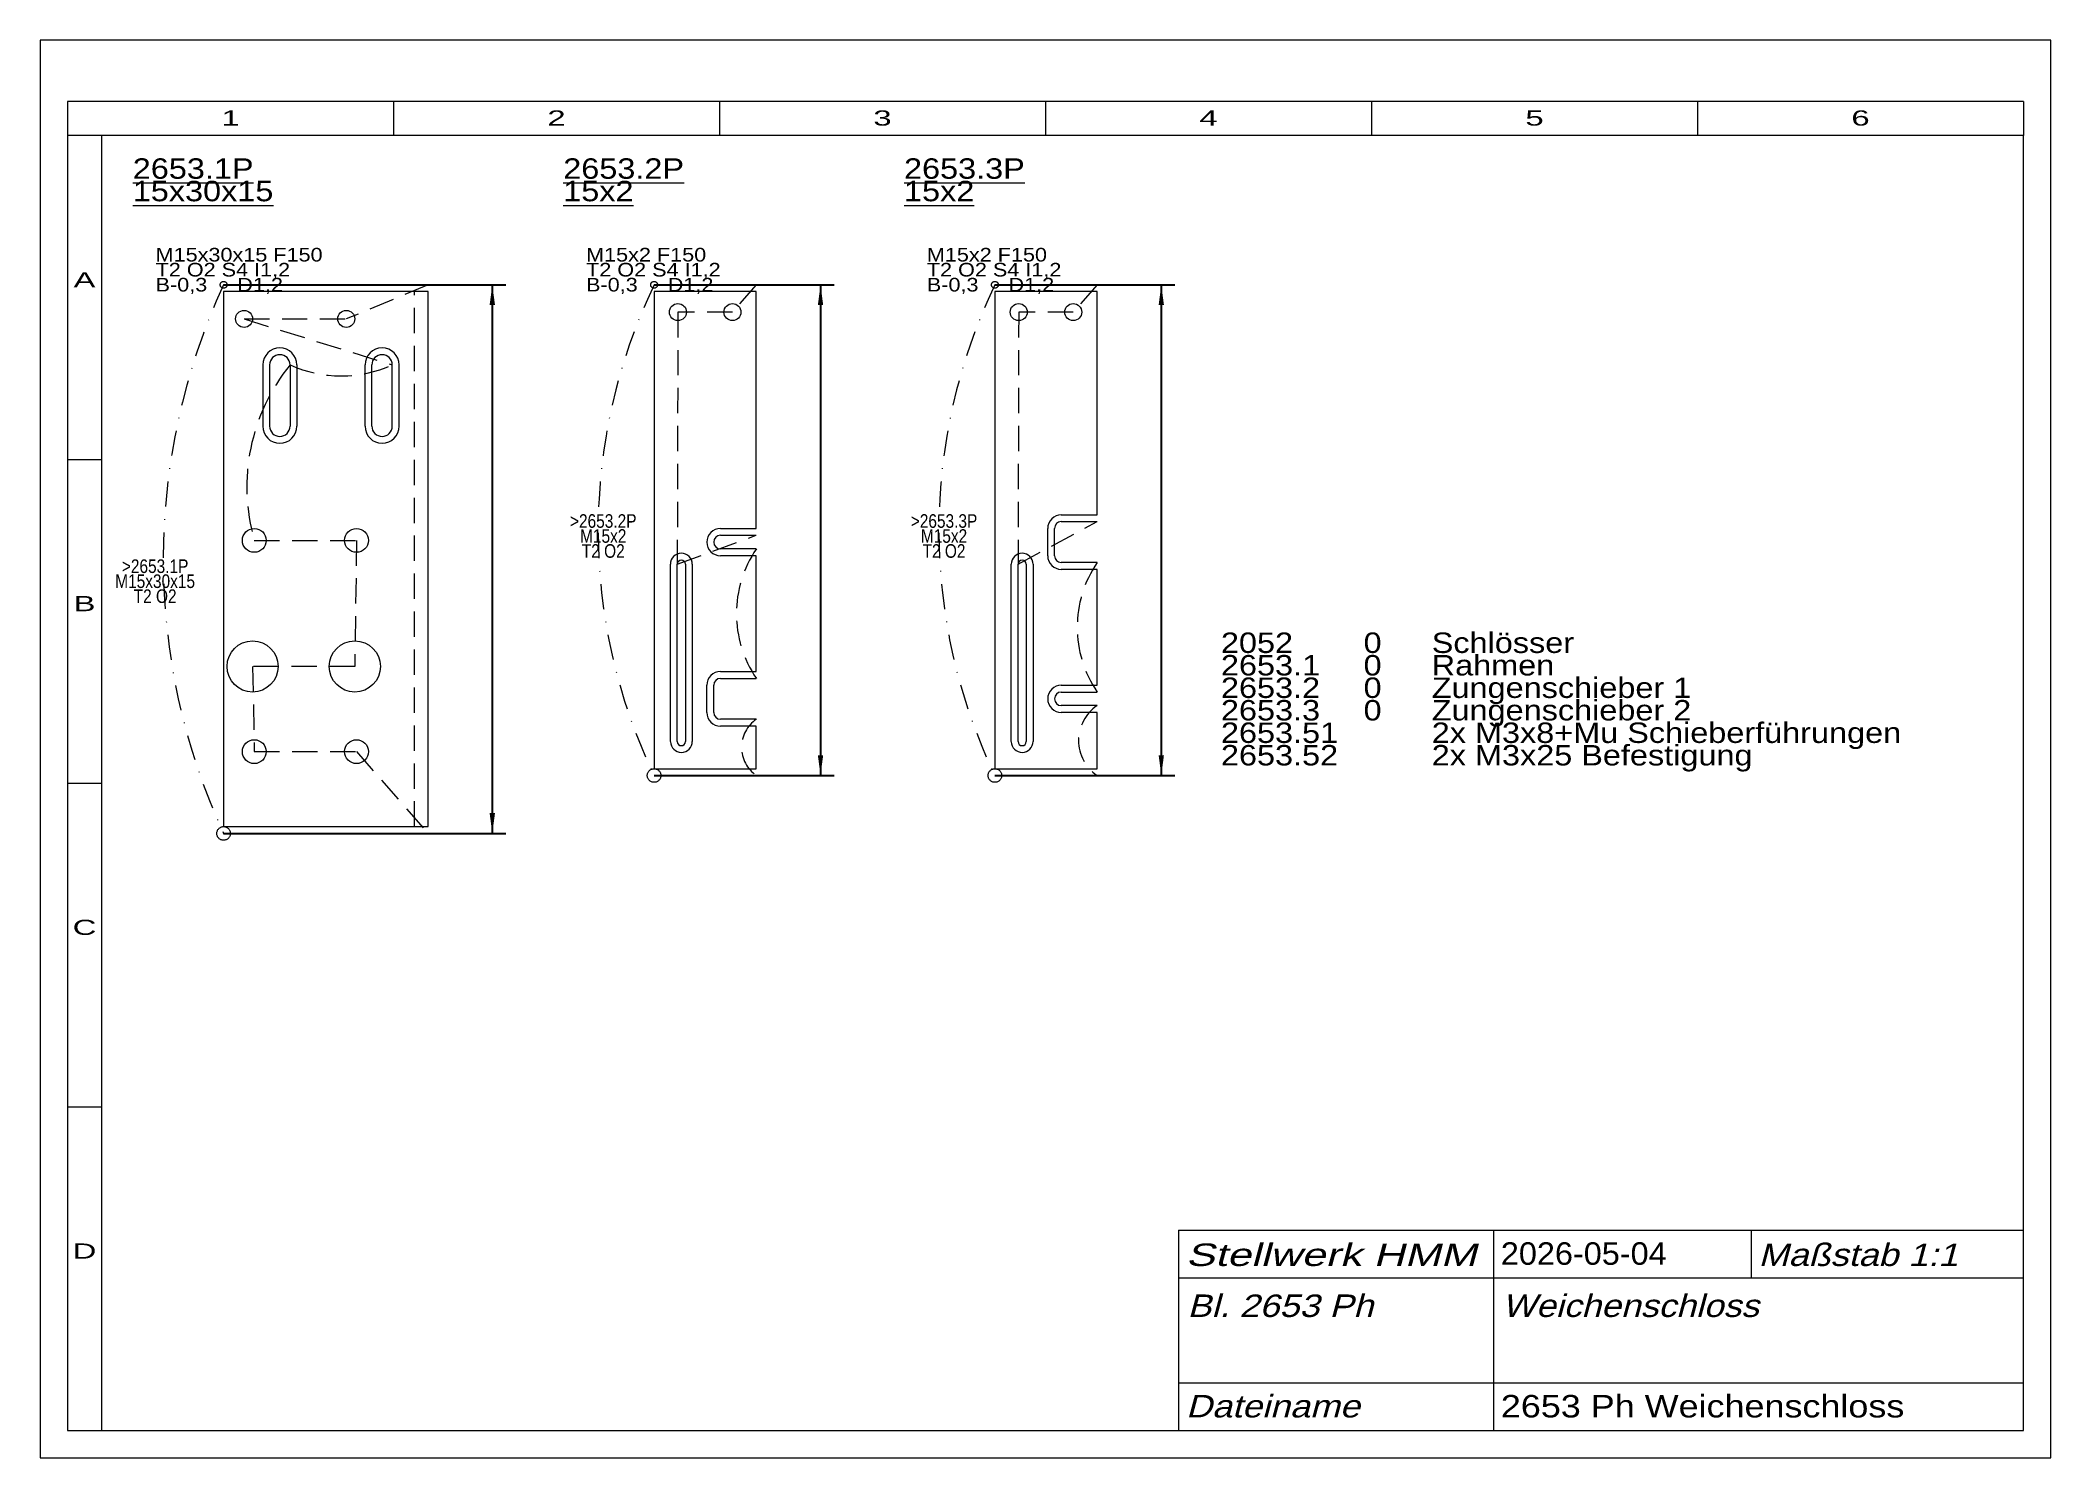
# Model space of a CAD drawing. Extents: x 1 to 296, y 1 to 209.
import ezdxf
from ezdxf.enums import TextEntityAlignment as Align

# ---------------------------------------------------------------- set-up
doc = ezdxf.new("R2010")
doc.units = 0
doc.header["$LTSCALE"] = 7.425
for name, pattern in [('DASHDOT', [1, 0.5, -0.25, 0, -0.25]), ('DASHED', [0.75, 0.5, -0.25]), ('DIVIDE', [1.25, 0.5, -0.25, 0, -0.25, 0, -0.25]), ('HIDDEN', [0.375, 0.25, -0.125]), ('PHANTOM', [2.5, 1.25, -0.25, 0.25, -0.25, 0.25, -0.25])]:
    doc.linetypes.add(name, pattern=pattern)
for name, color, linetype, lineweight in [('2653_1 RAHMEN', 7, 'CONTINUOUS', 13), ('2653_1P', 30, 'CONTINUOUS', 13), ('2653_2 SCHIEBER UNTEN', 230, 'CONTINUOUS', 13), ('2653_2P', 34, 'CONTINUOUS', 13), ('2653_3P', 34, 'CONTINUOUS', 13), ('2653___ WEICHENSCHLOSS', 230, 'CONTINUOUS', 13), ('BEMAßUNG', 7, 'CONTINUOUS', 25), ('BESCHRIFTUNG', 7, 'CONTINUOUS', 25), ('STANDARD', 7, 'CONTINUOUS', 0)]:
    doc.layers.add(name, color=color, linetype=linetype, lineweight=lineweight)
doc.styles.add('Arial', font='arial.ttf')

# ---------------------------------------------------------------- blocks, each defined once
blk = doc.blocks.new('D639056384')
at = {"layer": 'BEMAßUNG', "color": 172}
for p, q in [((27.91, 173.11), (69.33, 173.11)), ((67.33, 173.11), (67.33, 92.61)), ((27.91, 92.61), (69.33, 92.61))]:
    blk.add_line(p, q, dxfattribs=at)
at = {"layer": 'BEMAßUNG'}
for points in [[(67.33, 173.11), (67.73, 170.14), (66.94, 170.14)], [(67.33, 92.61), (66.94, 95.59), (67.73, 95.59)]]:
    blk.add_solid(points, dxfattribs=at)
blk = doc.blocks.new('D639055616')
at = {"layer": 'BEMAßUNG', "color": 172}
for p, q in [((91.07, 173.11), (117.49, 173.11)), ((115.49, 173.11), (115.49, 101.11)), ((91.07, 101.11), (117.49, 101.11))]:
    blk.add_line(p, q, dxfattribs=at)
at = {"layer": 'BEMAßUNG'}
for points in [[(115.49, 173.11), (115.88, 170.14), (115.1, 170.14)], [(115.49, 101.11), (115.1, 104.09), (115.88, 104.09)]]:
    blk.add_solid(points, dxfattribs=at)
blk = doc.blocks.new('D639053312')
at = {"layer": 'BEMAßUNG', "color": 172}
for p, q in [((141.07, 173.11), (167.49, 173.11)), ((165.49, 173.11), (165.49, 101.11)), ((141.07, 101.11), (167.49, 101.11))]:
    blk.add_line(p, q, dxfattribs=at)
at = {"layer": 'BEMAßUNG'}
for points in [[(165.49, 173.11), (165.88, 170.14), (165.1, 170.14)], [(165.49, 101.11), (165.1, 104.09), (165.88, 104.09)]]:
    blk.add_solid(points, dxfattribs=at)

msp = doc.modelspace()

# ---------------------------------------------------------------- linework, layer by layer
at = {"layer": '2653_1 RAHMEN'}
for p, q in [((57.91, 172.11), (27.91, 172.11)), ((27.91, 172.11), (27.91, 93.61)), ((57.91, 93.61), (57.91, 172.11)), ((33.66, 161.36), (33.66, 152.36)), ((38.66, 161.36), (38.66, 152.36)), ((48.66, 152.36), (48.66, 161.36)), ((53.66, 152.36), (53.66, 161.36)), ((27.91, 93.61), (57.91, 93.61))]:
    msp.add_line(p, q, dxfattribs=at)
at = {"layer": '2653_1 RAHMEN', "linetype": 'DASHED'}
msp.add_line((55.91, 93.61), (55.91, 172.11), dxfattribs=at)
at = {"layer": '2653_1 RAHMEN'}
for centre, start, end in [((36.16, 161.36), 0, 180), ((51.16, 161.36), 0, 180), ((36.16, 152.36), 180, 360), ((51.16, 152.36), 180, 360)]:
    msp.add_arc(centre, 2.5, start, end, dxfattribs=at)
at = {"layer": '2653_1P', "linetype": 'DIVIDE'}
for p, q in [((57.91, 173.11), (27.91, 173.11)), ((27.91, 92.61), (57.91, 92.61))]:
    msp.add_line(p, q, dxfattribs=at)
at = {"layer": '2653_1P', "linetype": 'DASHED'}
for p, q in [((57.91, 173.11), (45.91, 168.11)), ((30.91, 168.11), (45.91, 168.11)), ((30.91, 168.11), (52.66, 161.36)), ((32.41, 135.61), (47.41, 135.61)), ((47.41, 135.61), (47.16, 117.11)), ((47.16, 117.11), (32.16, 117.11)), ((32.16, 117.11), (32.41, 104.61)), ((32.41, 104.61), (47.41, 104.61)), ((47.41, 104.61), (57.91, 92.61))]:
    msp.add_line(p, q, dxfattribs=at)
at = {"layer": '2653_1P'}
for p, q in [((34.66, 161.36), (34.66, 152.36)), ((37.66, 161.36), (37.66, 152.36)), ((49.66, 152.36), (49.66, 161.36)), ((52.66, 152.36), (52.66, 161.36))]:
    msp.add_line(p, q, dxfattribs=at)
at = {"layer": '2653_1P', "linetype": 'PHANTOM'}
for centre, radius in [((27.91, 173.11), 0.5), ((27.91, 92.61), 1)]:
    msp.add_circle(centre, radius, dxfattribs=at)
at = {"layer": '2653_1P'}
for centre, radius in [((30.91, 168.11), 1.25), ((45.91, 168.11), 1.25), ((32.41, 135.61), 1.75), ((47.41, 135.61), 1.75), ((32.16, 117.11), 3.75), ((47.16, 117.11), 3.75), ((32.41, 104.61), 1.75), ((47.41, 104.61), 1.75)]:
    msp.add_circle(centre, radius, dxfattribs=at)
for centre, start, end in [((36.16, 161.36), 0, 180), ((51.16, 161.36), 0, 180), ((36.16, 152.36), 180, 360), ((51.16, 152.36), 180, 360)]:
    msp.add_arc(centre, 1.5, start, end, dxfattribs=at)
at = {"layer": '2653_1P', "linetype": 'DASHED'}
for centre, radius, start, end in [((59.75, 143.45), 28.44, 140.9602, 195.9923), ((45.16, 177.73), 18, 245.3769, 294.6231)]:
    msp.add_arc(centre, radius, start, end, dxfattribs=at)
at = {"layer": '2653_2 SCHIEBER UNTEN'}
for p, q in [((106.07, 172.11), (91.07, 172.11)), ((91.07, 172.11), (91.07, 102.11)), ((106.07, 137.36), (106.07, 172.11)), ((156.07, 172.11), (141.07, 172.11)), ((141.07, 172.11), (141.07, 102.11)), ((156.07, 139.36), (156.07, 172.11)), ((150.82, 139.36), (156.07, 139.36)), ((100.82, 137.36), (106.07, 137.36)), ((148.82, 133.36), (148.82, 137.36)), ((106.07, 133.36), (100.82, 133.36)), ((106.07, 116.36), (106.07, 133.36)), ((93.47, 106.08), (93.47, 132.11)), ((96.67, 132.11), (96.67, 106.11)), ((143.47, 106.08), (143.47, 132.11)), ((146.67, 132.11), (146.67, 106.11)), ((156.07, 131.36), (150.82, 131.36)), ((156.07, 114.36), (156.07, 131.36)), ((100.82, 116.36), (106.07, 116.36)), ((98.82, 110.36), (98.82, 114.36)), ((150.82, 114.36), (156.07, 114.36)), ((156.07, 110.36), (150.82, 110.36)), ((156.07, 102.11), (156.07, 110.36)), ((106.07, 108.36), (100.82, 108.36)), ((106.07, 102.11), (106.07, 108.36)), ((91.07, 102.11), (106.07, 102.11)), ((141.07, 102.11), (156.07, 102.11))]:
    msp.add_line(p, q, dxfattribs=at)
for centre, radius, start, end in [((150.82, 137.36), 2, 90, 180), ((100.82, 135.36), 2, 90, 270), ((95.07, 132.11), 1.6, 360, 540), ((145.07, 132.11), 1.6, 360, 540), ((150.82, 133.36), 2, 180, 270), ((100.82, 114.36), 2, 90, 180), ((150.82, 112.36), 2, 90, 270), ((100.82, 110.36), 2, 180, 270), ((95.07, 106.11), 1.6, 181.2354, 359.9933), ((145.07, 106.11), 1.6, 181.2354, 359.9933)]:
    msp.add_arc(centre, radius, start, end, dxfattribs=at)
at = {"layer": '2653_2P', "linetype": 'DIVIDE'}
for p, q in [((106.07, 173.11), (91.07, 173.11)), ((91.07, 101.11), (106.07, 101.11))]:
    msp.add_line(p, q, dxfattribs=at)
at = {"layer": '2653_2P', "linetype": 'DASHED'}
for p, q in [((106.07, 173.11), (102.57, 169.11)), ((94.57, 169.11), (94.47, 132.11)), ((102.57, 169.11), (94.57, 169.11)), ((94.47, 132.11), (106.07, 136.36))]:
    msp.add_line(p, q, dxfattribs=at)
at = {"layer": '2653_2P'}
for p, q in [((100.82, 136.36), (106.07, 136.36)), ((106.07, 134.36), (100.82, 134.36)), ((94.47, 106.09), (94.47, 132.11)), ((95.67, 132.11), (95.67, 106.09)), ((100.82, 115.36), (106.07, 115.36)), ((99.82, 110.36), (99.82, 114.36)), ((106.07, 109.36), (100.82, 109.36))]:
    msp.add_line(p, q, dxfattribs=at)
at = {"layer": '2653_2P', "linetype": 'PHANTOM'}
for centre, radius in [((91.07, 173.11), 0.5), ((91.07, 101.11), 1)]:
    msp.add_circle(centre, radius, dxfattribs=at)
at = {"layer": '2653_2P'}
for centre in [(94.57, 169.11), (102.57, 169.11)]:
    msp.add_circle(centre, 1.25, dxfattribs=at)
for centre, radius, start, end in [((100.82, 135.36), 1, 90, 270), ((95.07, 132.11), 0.6, 0, 180), ((100.82, 114.36), 1, 90, 180), ((100.82, 110.36), 1, 180, 270), ((95.07, 106.09), 0.6, 180, 360)]:
    msp.add_arc(centre, radius, start, end, dxfattribs=at)
at = {"layer": '2653_2P', "linetype": 'DASHED'}
for centre, radius, start, end in [((120.04, 124.86), 16.89, 145.7768, 214.2232), ((108.87, 105.24), 4.98, 124.1224, 235.8776)]:
    msp.add_arc(centre, radius, start, end, dxfattribs=at)
at = {"layer": '2653_3P', "linetype": 'DIVIDE'}
for p, q in [((156.07, 173.11), (141.07, 173.11)), ((141.07, 101.11), (156.07, 101.11))]:
    msp.add_line(p, q, dxfattribs=at)
at = {"layer": '2653_3P', "linetype": 'DASHED'}
for p, q in [((156.07, 173.11), (152.57, 169.11)), ((144.57, 169.11), (144.47, 132.11)), ((152.57, 169.11), (144.57, 169.11)), ((144.47, 132.11), (156.07, 138.36))]:
    msp.add_line(p, q, dxfattribs=at)
at = {"layer": '2653_3P'}
for p, q in [((149.82, 133.36), (149.82, 137.36)), ((150.82, 138.36), (156.07, 138.36)), ((144.47, 106.09), (144.47, 132.11)), ((145.67, 132.11), (145.67, 106.09)), ((156.07, 132.36), (150.82, 132.36)), ((150.82, 113.36), (156.07, 113.36)), ((156.07, 111.36), (150.82, 111.36))]:
    msp.add_line(p, q, dxfattribs=at)
at = {"layer": '2653_3P', "linetype": 'PHANTOM'}
for centre, radius in [((141.07, 173.11), 0.5), ((141.07, 101.11), 1)]:
    msp.add_circle(centre, radius, dxfattribs=at)
at = {"layer": '2653_3P'}
for centre in [(144.57, 169.11), (152.57, 169.11)]:
    msp.add_circle(centre, 1.25, dxfattribs=at)
for centre, radius, start, end in [((150.82, 137.36), 1, 90, 180), ((150.82, 133.36), 1, 180, 270), ((145.07, 132.11), 0.6, 0, 180), ((150.82, 112.36), 1, 90, 270), ((145.07, 106.09), 0.6, 180, 360)]:
    msp.add_arc(centre, radius, start, end, dxfattribs=at)
at = {"layer": '2653_3P', "linetype": 'DASHED'}
for centre, radius, start, end in [((170.04, 122.86), 16.89, 145.7768, 214.2232), ((159.54, 106.24), 6.19, 124.1224, 235.8776)]:
    msp.add_arc(centre, radius, start, end, dxfattribs=at)
at = {"layer": '2653___ WEICHENSCHLOSS', "linetype": 'DASHDOT'}
for centre, radius, start, end in [((114.91, 132.86), 95.86, 155.1715, 204.8285), ((165.81, 137.11), 82.95, 154.2797, 205.7203), ((215.81, 137.11), 82.95, 154.2797, 205.7203)]:
    msp.add_arc(centre, radius, start, end, dxfattribs=at)
at = {"layer": 'STANDARD'}
for p, q in [((296, 209), (1, 209)), ((1, 209), (1, 1)), ((296, 1), (296, 209)), ((292, 200), (5, 200)), ((5, 200), (5, 195)), ((52.83, 200), (52.83, 195)), ((100.67, 200), (100.67, 195)), ((148.5, 200), (148.5, 195)), ((196.33, 200), (196.33, 195)), ((244.17, 200), (244.17, 195)), ((292, 200), (292, 195)), ((5, 195), (5, 5)), ((10, 195), (5, 195)), ((10, 195), (10, 5)), ((292, 195), (10, 195)), ((292, 5), (292, 195)), ((5, 147.5), (10, 147.5)), ((5, 100), (10, 100)), ((5, 52.5), (10, 52.5)), ((5, 5), (10, 5)), ((10, 5), (292, 5)), ((1, 1), (296, 1))]:
    msp.add_line(p, q, dxfattribs=at)
at = {"layer": 'STANDARD', "lineweight": 0}
for p, q in [((168.02, 34.4), (291.91, 34.4)), ((168.02, 34.4), (168.02, 5)), ((214.22, 34.4), (214.22, 5)), ((252.02, 34.4), (252.02, 27.4)), ((168.02, 27.4), (291.91, 27.4)), ((168.02, 12), (291.91, 12))]:
    msp.add_line(p, q, dxfattribs=at)

# ---------------------------------------------------------------- block references
at = {"layer": 'BEMAßUNG'}
for name in ['D639056384', 'D639055616', 'D639053312']:
    msp.add_blockref(name, (0, 0), dxfattribs=at)

# ---------------------------------------------------------------- texts
at = {"layer": '2653_1P', "insert": (17.93, 178.53), "char_height": 2, "attachment_point": 1, "line_spacing_factor": 0.66, "style": 'Arial'}
msp.add_mtext('\\W1.135101;M15x30x15 F150\\PT2 O2 S4 I1,2\\PB-0,3     D1,2', dxfattribs=at)
at = {"layer": '2653_2P', "insert": (81.09, 178.53), "char_height": 2, "attachment_point": 1, "line_spacing_factor": 0.66, "style": 'Arial'}
msp.add_mtext('\\W1.135100;M15x2 F150\\PT2 O2 S4 I1,2\\PB-0,3     D1,2', dxfattribs=at)
at = {"layer": '2653_3P', "insert": (131.09, 178.53), "char_height": 2, "attachment_point": 1, "line_spacing_factor": 0.66, "style": 'Arial'}
msp.add_mtext('\\W1.135100;M15x2 F150\\PT2 O2 S4 I1,2\\PB-0,3     D1,2', dxfattribs=at)
at = {"layer": '2653___ WEICHENSCHLOSS', "linetype": 'HIDDEN', "char_height": 3, "attachment_point": 1, "line_spacing_factor": 0.66, "style": 'Arial'}
for s, insert in [('\\W1.135098;\\L2653.1P\\P15x30x15', (14.58, 191.67)), ('\\W1.135098;\\L2653.2P\\P15x2', (77.74, 191.67)), ('\\W1.135098;\\L2653.3P\\P15x2', (127.74, 191.67))]:
    msp.add_mtext(s, dxfattribs=dict(at, insert=insert))
at = {"layer": '2653___ WEICHENSCHLOSS', "char_height": 2, "attachment_point": 5, "line_spacing_factor": 0.66, "style": 'Arial'}
for s, insert in [('\\W0.810845;>2653.2P\\PM15x2\\PT2 O2', (83.61, 136.24)), ('\\W0.810845;>2653.3P\\PM15x2\\PT2 O2', (133.61, 136.24)), ('\\W0.810845;>2653.1P\\PM15x30x15\\PT2 O2', (17.86, 129.61))]:
    msp.add_mtext(s, dxfattribs=dict(at, insert=insert))
at = {"layer": '2653___ WEICHENSCHLOSS', "linetype": 'DASHDOT', "char_height": 3, "attachment_point": 1, "line_spacing_factor": 0.66, "style": 'Arial'}
for s, insert in [('\\W1.135145;2052\\P2653.1\\P2653.2\\P2653.3\\P2653.51\\P2653.52', (174.24, 122.09)), ('\\W1.135145;0\\P0\\P0\\P0', (195.17, 122.09)), ('\\W1.135032;Schlösser\\PRahmen\\PZungenschieber 1\\PZungenschieber 2\\P2x M3x8+Mu Schieberführungen\\P2x M3x25 Befestigung\\P', (205.17, 122.09))]:
    msp.add_mtext(s, dxfattribs=dict(at, insert=insert))
at = {"layer": 'BESCHRIFTUNG', "style": 'Arial', "oblique": 15}
for s, width, p in [('Stellwerk HMM', 1.375804, (169.11, 32.44)), ('Maßstab 1:1', 1.143719, (253.11, 32.44)), ('Bl. 2653 Ph', 1.143717, (169.33, 24.96)), ('Weichenschloss', 1.130202, (215.53, 24.96)), ('Dateiname', 1.143709, (169.11, 10.22))]:
    msp.add_text(s, height=3.3, dxfattribs=dict(at, width=width)).set_placement(p, align=Align.TOP_LEFT)
at = {"layer": 'BESCHRIFTUNG', "style": 'Arial'}
for s, width, p in [('2026-05-04', 1.031837, (215.31, 32.62)), ('2653 Ph Weichenschloss', 1.143737, (215.31, 10.22))]:
    msp.add_text(s, height=3.3, dxfattribs=dict(at, width=width)).set_placement(p, align=Align.TOP_LEFT)
at = {"layer": 'STANDARD', "style": 'Arial'}
for s, width, p in [('1', 1.547923, (28.92, 196.47)), ('2', 1.547922, (76.75, 196.47)), ('3', 1.547923, (124.58, 196.47)), ('4', 1.547923, (172.42, 196.47)), ('5', 1.547922, (220.25, 196.47)), ('6', 1.547923, (268.08, 196.47)), ('A', 1.547987, (7.5, 172.72)), ('B', 1.547987, (7.5, 125.22)), ('C', 1.548103, (7.5, 77.72)), ('D', 1.548104, (7.5, 30.22))]:
    msp.add_text(s, height=2.23, dxfattribs=dict(at, width=width)).set_placement(p, align=Align.CENTER)

doc.saveas('drawing.dxf')
